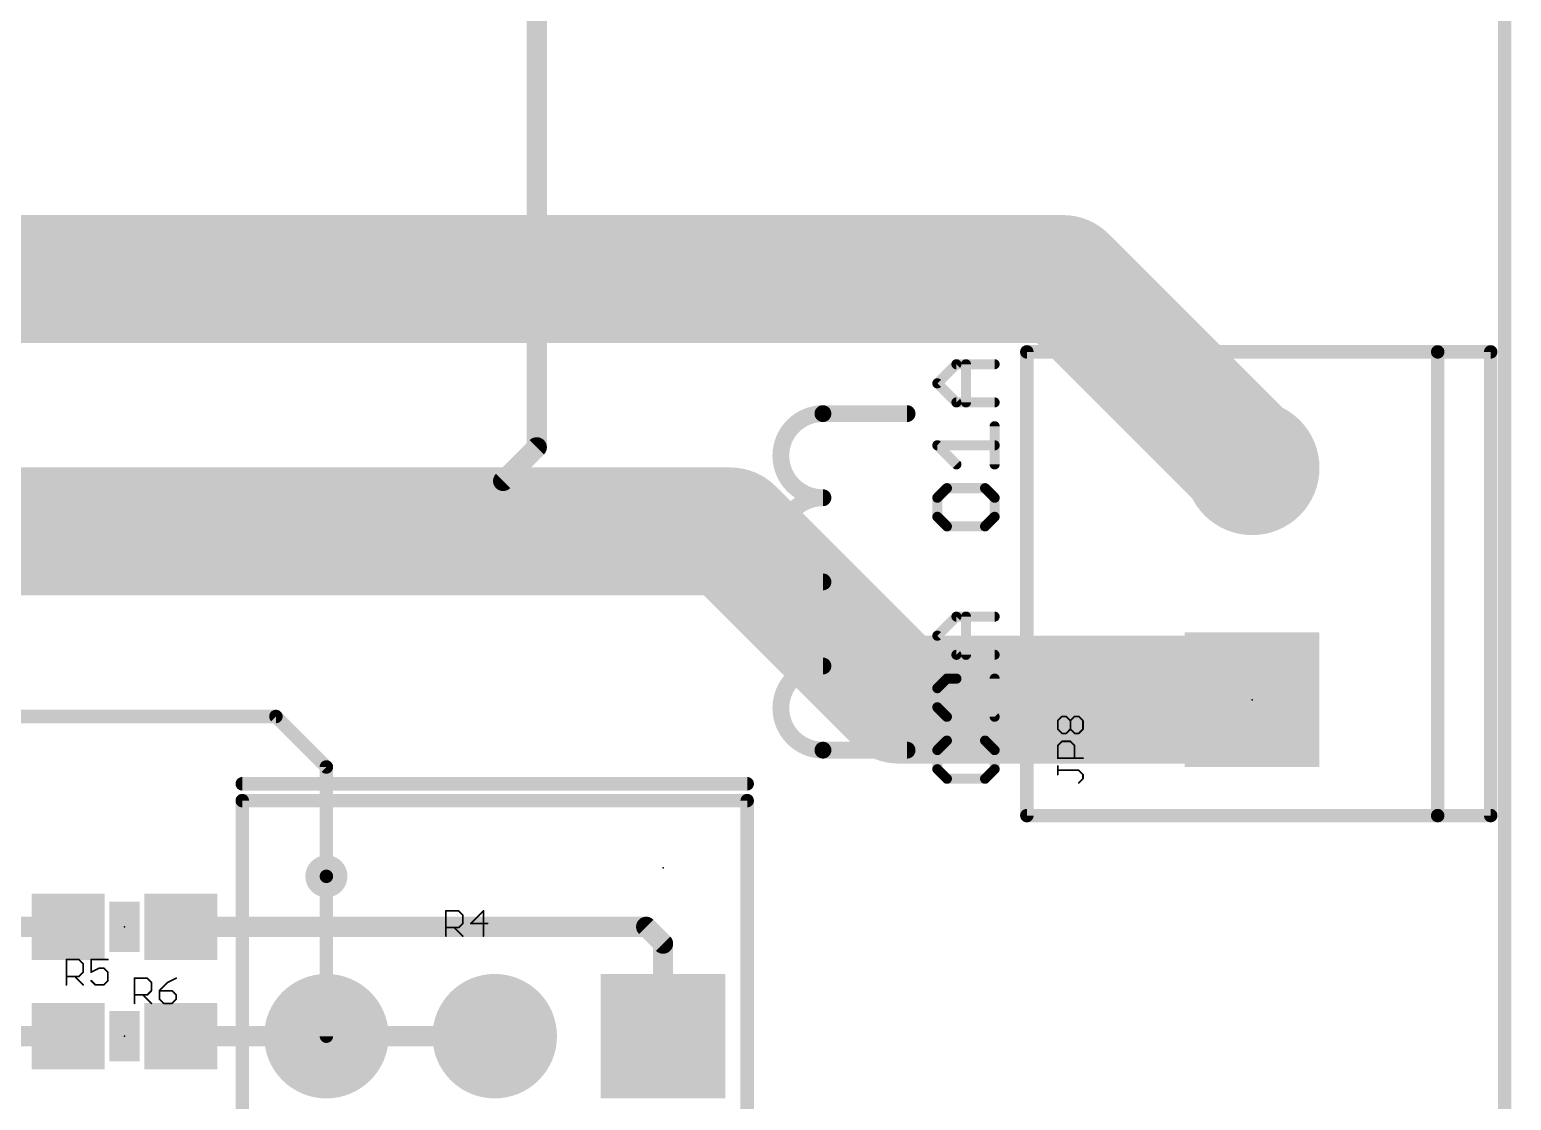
# Model space of a CAD drawing. Extents: x -0.1 to 74.4, y -25.4 to 49.6.
# Drawn here: x 51.4 to 73.76, y 13 to 29.16 of the extents above; entities that cross this region are included whole.
import ezdxf

# ---------------------------------------------------------------- set-up
doc = ezdxf.new("R2010")
doc.units = 0
for name, color, linetype in [('1', 12, 'CONTINUOUS'), ('15', 12, 'CONTINUOUS'), ('16', 132, 'CONTINUOUS'), ('17', 110, 'CONTINUOUS'), ('18', 110, 'CONTINUOUS'), ('2', 132, 'CONTINUOUS'), ('20', 53, 'CONTINUOUS'), ('21', 41, 'CONTINUOUS'), ('23', 53, 'CONTINUOUS'), ('25', 253, 'CONTINUOUS')]:
    doc.layers.add(name, color=color, linetype=linetype)

# ---------------------------------------------------------------- blocks, each defined once
blk = doc.blocks.new('SQUAREP')
blk.add_solid([(-0.5, -0.5), (0.5, -0.5), (-0.5, 0.5), (0.5, 0.5)])
blk = doc.blocks.new('ROUNDP')
at = {"const_width": 0.5}
blk.add_lwpolyline([(0, -0.25, 1), (0, 0.25, 1), (0, -0.25)], format="xyb", dxfattribs=at)
blk = doc.blocks.new('RECT')
blk.add_solid([(-0.5, -0.5), (0.5, -0.5), (-0.5, 0.5), (0.5, 0.5)])
blk = doc.blocks.new('ROUNDV')
at = {"const_width": 0.5}
blk.add_lwpolyline([(0, -0.25, 1), (0, 0.25, 1), (0, -0.25)], format="xyb", dxfattribs=at)

msp = doc.modelspace()

# ---------------------------------------------------------------- linework, layer by layer
at = {"layer": '1'}
for points, const_width in [([(39.37, 25.4), (67, 25.4)], 1.9304), ([(67, 25.4), (69.85, 22.55)], 1.9304), ([(61.976, 21.59), (43.434, 21.59)], 1.9304), ([(64.516, 19.05), (61.976, 21.59)], 1.9304), ([(69.85, 19.05), (64.516, 19.05)], 1.9304), ([(45.593, 18.796), (55.118, 18.796)], 0.2032), ([(55.118, 18.796), (55.88, 18.034)], 0.2032), ([(55.88, 18.034), (55.88, 16.383)], 0.2032), ([(50.673, 15.621), (51.982, 15.621)], 0.3048), ([(53.682, 15.621), (60.706, 15.621)], 0.3048), ([(60.706, 15.621), (60.96, 15.367)], 0.3048), ([(60.96, 15.367), (60.96, 13.97)], 0.3048), ([(51.982, 13.97), (51.054, 13.97)], 0.3048), ([(53.682, 13.97), (55.88, 13.97)], 0.3048), ([(58.42, 13.97), (55.88, 13.97)], 0.3048)]:
    msp.add_lwpolyline(points, dxfattribs=dict(at, const_width=const_width))
for points, const_width in [([(67.3412, 25.7412, 1), (66.6588, 25.0588)], 0.9652), ([(67, 24.9174, 1), (67, 25.8826)], 0.9652), ([(69.5088, 22.2088, 1), (70.1912, 22.8912)], 0.9652), ([(62.3172, 21.9312, 1), (61.6348, 21.2488)], 0.9652), ([(61.976, 21.1074, 1), (61.976, 22.0726)], 0.9652), ([(64.516, 19.5326, 1), (64.516, 18.5674)], 0.9652), ([(69.85, 18.5674, 1), (69.85, 19.5326)], 0.9652), ([(64.1748, 18.7088, 1), (64.8572, 19.3912)], 0.9652), ([(55.1539, 18.8319, 1), (55.0821, 18.7601)], 0.1016), ([(55.118, 18.7452, 1), (55.118, 18.8468)], 0.1016), ([(55.9308, 18.034, 1), (55.8292, 18.034)], 0.1016), ([(55.8441, 17.9981, 1), (55.9159, 18.0699)], 0.1016), ([(55.8292, 16.383, 1), (55.9308, 16.383)], 0.1016), ([(51.982, 15.5448, 1), (51.982, 15.6972)], 0.1524), ([(53.682, 15.6972, 1), (53.682, 15.5448)], 0.1524), ([(60.7599, 15.6749, 1), (60.6521, 15.5671)], 0.1524), ([(60.706, 15.5448, 1), (60.706, 15.6972)], 0.1524), ([(61.0362, 15.367, 1), (60.8838, 15.367)], 0.1524), ([(60.9061, 15.3131, 1), (61.0139, 15.4209)], 0.1524), ([(51.982, 13.8938, 1), (51.982, 14.0462)], 0.1524), ([(53.682, 14.0462, 1), (53.682, 13.8938)], 0.1524), ([(55.88, 14.0462, 1), (55.88, 13.8938)], 0.1524), ([(55.88, 13.8938, 1), (55.88, 14.0462)], 0.1524), ([(58.42, 13.8938, 1), (58.42, 14.0462)], 0.1524), ([(60.8838, 13.97, 1), (61.0362, 13.97)], 0.1524)]:
    msp.add_lwpolyline(points, format="xyb", dxfattribs=dict(at, const_width=const_width))
at = {"layer": '15', "const_width": 0.2032}
msp.add_lwpolyline([(73.66, 46.99), (73.66, 2.54)], dxfattribs=at)
at = {"layer": '16', "const_width": 0.2032}
for points in [[(73.66, 46.99), (73.66, 2.54)], [(55.88, 16.383), (55.88, 13.97)]]:
    msp.add_lwpolyline(points, dxfattribs=at)
at = {"layer": '16', "const_width": 0.1016}
for points in [[(55.9308, 16.383, 1), (55.8292, 16.383)], [(55.8292, 13.97, 1), (55.9308, 13.97)]]:
    msp.add_lwpolyline(points, format="xyb", dxfattribs=at)
at = {"layer": '2', "const_width": 0.3048}
for points in [[(59.055, 22.86), (59.055, 33.02)], [(58.547, 22.352), (59.055, 22.86)], [(45.847, 22.352), (58.547, 22.352)]]:
    msp.add_lwpolyline(points, dxfattribs=at)
at = {"layer": '2', "const_width": 0.1524}
for points in [[(58.9788, 22.86, 1), (59.1312, 22.86)], [(59.1089, 22.8061, 1), (59.0011, 22.9139)], [(58.4931, 22.4059, 1), (58.6009, 22.2981)], [(58.547, 22.2758, 1), (58.547, 22.4282)]]:
    msp.add_lwpolyline(points, format="xyb", dxfattribs=at)
at = {"layer": '20', "const_width": 0.2032}
msp.add_lwpolyline([(73.66, 2.54), (73.66, 46.99)], dxfattribs=at)
at = {"layer": '21'}
for points, const_width in [([(66.45, 17.3), (66.45, 24.3)], 0.2032), ([(66.45, 24.3), (72.65, 24.3)], 0.2032), ([(72.65, 24.3), (73.45, 24.3)], 0.2032), ([(72.65, 24.3), (72.65, 17.3)], 0.2032), ([(73.45, 24.3), (73.45, 17.3)], 0.2032), ([(65.0995, 23.8254), (65.3876, 24.1135)], 0.1524), ([(65.3876, 24.1135), (65.9638, 24.1135)], 0.1524), ([(65.5316, 23.5372), (65.5316, 24.1135)], 0.1524), ([(65.3876, 23.5372), (65.0995, 23.8254)], 0.1524), ([(64.643, 23.368), (63.373, 23.368)], 0.254), ([(65.9638, 23.5372), (65.3876, 23.5372)], 0.1524), ([(65.9638, 22.6017), (65.9638, 23.1779)], 0.1524), ([(65.3876, 22.6017), (65.0995, 22.8898)], 0.1524), ([(65.0995, 22.8898), (65.9638, 22.8898)], 0.1524), ([(65.2435, 22.2424), (65.0995, 22.0984)], 0.1524), ([(65.0995, 22.0984), (65.0995, 21.8103)], 0.1524), ([(65.8197, 22.2424), (65.2435, 22.2424)], 0.1524), ([(65.9638, 22.0984), (65.8197, 22.2424)], 0.1524), ([(65.9638, 21.8103), (65.9638, 22.0984)], 0.1524), ([(65.0995, 21.8103), (65.2435, 21.6662)], 0.1524), ([(65.2435, 21.6662), (65.8197, 21.6662)], 0.1524), ([(65.8197, 21.6662), (65.9638, 21.8103)], 0.1524), ([(65.0995, 20.0154), (65.3876, 20.3035)], 0.1524), ([(65.3876, 20.3035), (65.9638, 20.3035)], 0.1524), ([(65.5316, 19.7272), (65.5316, 20.3035)], 0.1524), ([(65.3876, 19.7272), (65.0995, 20.0154)], 0.1524), ([(65.9638, 19.7272), (65.3876, 19.7272)], 0.1524), ([(65.2435, 19.3679), (65.0995, 19.2239)], 0.1524), ([(65.0995, 19.2239), (65.0995, 18.9358)], 0.1524), ([(65.3876, 19.3679), (65.2435, 19.3679)], 0.1524), ([(65.9638, 18.7917), (65.3876, 19.3679)], 0.1524), ([(65.9638, 19.3679), (65.9638, 18.7917)], 0.1524), ([(65.0995, 18.9358), (65.2435, 18.7917)], 0.1524), ([(64.643, 18.288), (63.373, 18.288)], 0.254), ([(65.2435, 18.4324), (65.0995, 18.2884)], 0.1524), ([(65.0995, 18.2884), (65.0995, 18.0003)], 0.1524), ([(65.8197, 18.4324), (65.2435, 18.4324)], 0.1524), ([(65.9638, 18.2884), (65.8197, 18.4324)], 0.1524), ([(65.9638, 18.0003), (65.9638, 18.2884)], 0.1524), ([(65.0995, 18.0003), (65.2435, 17.8562)], 0.1524), ([(65.2435, 17.8562), (65.8197, 17.8562)], 0.1524), ([(65.8197, 17.8562), (65.9638, 18.0003)], 0.1524), ([(62.23, 17.78), (54.61, 17.78)], 0.2032), ([(62.23, 17.526), (54.61, 17.526)], 0.2032), ([(54.61, 17.526), (54.61, 10.414)], 0.2032), ([(62.23, 10.414), (62.23, 17.526)], 0.2032), ([(72.65, 17.3), (66.45, 17.3)], 0.2032), ([(73.45, 17.3), (72.65, 17.3)], 0.2032)]:
    msp.add_lwpolyline(points, dxfattribs=dict(at, const_width=const_width))
for points, const_width in [([(66.5008, 24.3, 1), (66.3992, 24.3)], 0.1016), ([(66.45, 24.3508, 1), (66.45, 24.2492)], 0.1016), ([(72.65, 24.3508, 1), (72.65, 24.2492)], 0.1016), ([(72.7008, 24.3, 1), (72.5992, 24.3)], 0.1016), ([(72.65, 24.2492, 1), (72.65, 24.3508)], 0.1016), ([(73.5008, 24.3, 1), (73.3992, 24.3)], 0.1016), ([(73.45, 24.2492, 1), (73.45, 24.3508)], 0.1016), ([(65.3876, 24.1516, 1), (65.3876, 24.0754)], 0.0762), ([(65.4145, 24.0865, 1), (65.3606, 24.1404)], 0.0762), ([(65.5697, 24.1135, 1), (65.4935, 24.1135)], 0.0762), ([(65.9638, 24.0754, 1), (65.9638, 24.1516)], 0.0762), ([(65.1264, 23.8523, 1), (65.0725, 23.7984)], 0.0762), ([(65.0725, 23.8523, 1), (65.1264, 23.7984)], 0.0762), ([(63.373, 23.368, 1), (63.373, 22.098)], 0.254), ([(63.373, 23.4315, 1), (63.373, 23.3045)], 0.127), ([(63.373, 23.3045, 1), (63.373, 23.4315)], 0.127), ([(64.643, 23.3045, 1), (64.643, 23.4315)], 0.127), ([(65.3876, 23.5753, 1), (65.3876, 23.4991)], 0.0762), ([(65.3606, 23.5103, 1), (65.4145, 23.5642)], 0.0762), ([(65.4935, 23.5372, 1), (65.5697, 23.5372)], 0.0762), ([(65.9638, 23.4991, 1), (65.9638, 23.5753)], 0.0762), ([(66.0019, 23.1779, 1), (65.9257, 23.1779)], 0.0762), ([(65.1264, 22.9168, 1), (65.0725, 22.8629)], 0.0762), ([(65.0995, 22.9279, 1), (65.0995, 22.8517)], 0.0762), ([(65.9638, 22.8517, 1), (65.9638, 22.9279)], 0.0762), ([(65.3606, 22.5748, 1), (65.4145, 22.6287)], 0.0762), ([(65.9257, 22.6017, 1), (66.0019, 22.6017)], 0.0762), ([(63.373, 22.098, 1), (63.373, 20.828)], 0.254), ([(63.373, 22.0345, 1), (63.373, 22.1615)], 0.127), ([(63.373, 22.0345, 1), (63.373, 22.1615)], 0.127), ([(65.0725, 22.1253, 1), (65.1264, 22.0714)], 0.0762), ([(65.1376, 22.0984, 1), (65.0614, 22.0984)], 0.0762), ([(65.2435, 22.2805, 1), (65.2435, 22.2043)], 0.0762), ([(65.2705, 22.2155, 1), (65.2166, 22.2694)], 0.0762), ([(65.8467, 22.2694, 1), (65.7928, 22.2155)], 0.0762), ([(65.8197, 22.2043, 1), (65.8197, 22.2805)], 0.0762), ([(66.0019, 22.0984, 1), (65.9257, 22.0984)], 0.0762), ([(65.9369, 22.0714, 1), (65.9907, 22.1253)], 0.0762), ([(65.1264, 21.8372, 1), (65.0725, 21.7833)], 0.0762), ([(65.0614, 21.8103, 1), (65.1376, 21.8103)], 0.0762), ([(65.2435, 21.7043, 1), (65.2435, 21.6281)], 0.0762), ([(65.2166, 21.6393, 1), (65.2705, 21.6931)], 0.0762), ([(65.7928, 21.6931, 1), (65.8467, 21.6393)], 0.0762), ([(65.8197, 21.6281, 1), (65.8197, 21.7043)], 0.0762), ([(65.9257, 21.8103, 1), (66.0019, 21.8103)], 0.0762), ([(65.9907, 21.7833, 1), (65.9369, 21.8372)], 0.0762), ([(63.373, 20.828, 1), (63.373, 19.558)], 0.254), ([(63.373, 20.7645, 1), (63.373, 20.8915)], 0.127), ([(63.373, 20.7645, 1), (63.373, 20.8915)], 0.127), ([(65.3876, 20.3416, 1), (65.3876, 20.2654)], 0.0762), ([(65.4145, 20.2765, 1), (65.3606, 20.3304)], 0.0762), ([(65.5697, 20.3035, 1), (65.4935, 20.3035)], 0.0762), ([(65.9638, 20.2654, 1), (65.9638, 20.3416)], 0.0762), ([(65.1264, 20.0423, 1), (65.0725, 19.9884)], 0.0762), ([(65.0725, 20.0423, 1), (65.1264, 19.9884)], 0.0762), ([(63.373, 19.558, 1), (63.373, 18.288)], 0.254), ([(63.373, 19.4945, 1), (63.373, 19.6215)], 0.127), ([(63.373, 19.4945, 1), (63.373, 19.6215)], 0.127), ([(65.3876, 19.7653, 1), (65.3876, 19.6891)], 0.0762), ([(65.3606, 19.7003, 1), (65.4145, 19.7542)], 0.0762), ([(65.4935, 19.7272, 1), (65.5697, 19.7272)], 0.0762), ([(65.9638, 19.6891, 1), (65.9638, 19.7653)], 0.0762), ([(65.0725, 19.2508, 1), (65.1264, 19.1969)], 0.0762), ([(65.1376, 19.2239, 1), (65.0614, 19.2239)], 0.0762), ([(65.2435, 19.406, 1), (65.2435, 19.3298)], 0.0762), ([(65.2705, 19.341, 1), (65.2166, 19.3949)], 0.0762), ([(65.4145, 19.3949, 1), (65.3606, 19.341)], 0.0762), ([(65.3876, 19.3298, 1), (65.3876, 19.406)], 0.0762), ([(66.0019, 19.3679, 1), (65.9257, 19.3679)], 0.0762), ([(65.1264, 18.9627, 1), (65.0725, 18.9088)], 0.0762), ([(65.0614, 18.9358, 1), (65.1376, 18.9358)], 0.0762), ([(65.2166, 18.7648, 1), (65.2705, 18.8187)], 0.0762), ([(65.9257, 18.7917, 1), (66.0019, 18.7917)], 0.0762), ([(65.9369, 18.7648, 1), (65.9907, 18.8187)], 0.0762), ([(63.373, 18.3515, 1), (63.373, 18.2245)], 0.127), ([(63.373, 18.2245, 1), (63.373, 18.3515)], 0.127), ([(64.643, 18.2245, 1), (64.643, 18.3515)], 0.127), ([(65.0725, 18.3153, 1), (65.1264, 18.2614)], 0.0762), ([(65.1376, 18.2884, 1), (65.0614, 18.2884)], 0.0762), ([(65.2435, 18.4705, 1), (65.2435, 18.3943)], 0.0762), ([(65.2705, 18.4055, 1), (65.2166, 18.4594)], 0.0762), ([(65.8467, 18.4594, 1), (65.7928, 18.4055)], 0.0762), ([(65.8197, 18.3943, 1), (65.8197, 18.4705)], 0.0762), ([(66.0019, 18.2884, 1), (65.9257, 18.2884)], 0.0762), ([(65.9369, 18.2614, 1), (65.9907, 18.3153)], 0.0762), ([(65.1264, 18.0272, 1), (65.0725, 17.9733)], 0.0762), ([(65.0614, 18.0003, 1), (65.1376, 18.0003)], 0.0762), ([(65.2435, 17.8943, 1), (65.2435, 17.8181)], 0.0762), ([(65.2166, 17.8293, 1), (65.2705, 17.8831)], 0.0762), ([(65.7928, 17.8831, 1), (65.8467, 17.8293)], 0.0762), ([(65.8197, 17.8181, 1), (65.8197, 17.8943)], 0.0762), ([(65.9257, 18.0003, 1), (66.0019, 18.0003)], 0.0762), ([(65.9907, 17.9733, 1), (65.9369, 18.0272)], 0.0762), ([(54.61, 17.8308, 1), (54.61, 17.7292)], 0.1016), ([(62.23, 17.7292, 1), (62.23, 17.8308)], 0.1016), ([(54.61, 17.5768, 1), (54.61, 17.4752)], 0.1016), ([(54.6608, 17.526, 1), (54.5592, 17.526)], 0.1016), ([(62.2808, 17.526, 1), (62.1792, 17.526)], 0.1016), ([(62.23, 17.4752, 1), (62.23, 17.5768)], 0.1016), ([(66.45, 17.3508, 1), (66.45, 17.2492)], 0.1016), ([(66.3992, 17.3, 1), (66.5008, 17.3)], 0.1016), ([(72.65, 17.3508, 1), (72.65, 17.2492)], 0.1016), ([(72.5992, 17.3, 1), (72.7008, 17.3)], 0.1016), ([(72.65, 17.2492, 1), (72.65, 17.3508)], 0.1016), ([(73.3992, 17.3, 1), (73.5008, 17.3)], 0.1016), ([(73.45, 17.2492, 1), (73.45, 17.3508)], 0.1016)]:
    msp.add_lwpolyline(points, format="xyb", dxfattribs=dict(at, const_width=const_width))
at = {"layer": '23'}
for p in [(69.85, 19.05), (60.96, 16.51), (52.832, 15.621), (52.832, 13.97)]:
    msp.add_point(p, dxfattribs=at)
at = {"layer": '25', "const_width": 0.0254}
for points in [[(66.916, 18.7318), (66.9795, 18.7953)], [(66.9795, 18.7953), (67.0431, 18.7953)], [(67.0431, 18.7953), (67.1066, 18.7318)], [(67.1066, 18.7318), (67.1702, 18.7953)], [(67.1702, 18.7953), (67.2337, 18.7953)], [(67.2337, 18.7953), (67.2973, 18.7318)], [(66.916, 18.6047), (66.916, 18.7318)], [(66.9795, 18.5411), (66.916, 18.6047)], [(67.1066, 18.6047), (67.0431, 18.5411)], [(67.1066, 18.6047), (67.1066, 18.7318)], [(67.1702, 18.5411), (67.1066, 18.6047)], [(67.2973, 18.6047), (67.2337, 18.5411)], [(67.2973, 18.7318), (67.2973, 18.6047)], [(66.916, 18.3576), (66.9795, 18.4211)], [(66.916, 18.1669), (66.916, 18.3576)], [(67.0431, 18.5411), (66.9795, 18.5411)], [(66.9795, 18.4211), (67.1066, 18.4211)], [(67.1066, 18.4211), (67.1702, 18.3576)], [(67.2337, 18.5411), (67.1702, 18.5411)], [(67.1702, 18.3576), (67.1702, 18.1669)], [(67.2973, 18.1669), (66.916, 18.1669)], [(66.916, 17.9198), (66.916, 18.0469)], [(67.2337, 17.9834), (66.916, 17.9834)], [(67.2973, 17.9198), (67.2337, 17.9834)], [(67.2973, 17.8563), (67.2973, 17.9198)], [(67.2337, 17.7927), (67.2973, 17.8563)], [(57.6843, 15.4813), (57.6843, 15.8626)], [(57.6843, 15.8626), (57.8749, 15.8626)], [(57.8749, 15.8626), (57.9385, 15.7991)], [(57.9385, 15.672), (57.8749, 15.6084)], [(57.9385, 15.7991), (57.9385, 15.672)], [(58.2492, 15.8626), (58.0585, 15.672)], [(58.0585, 15.672), (58.3127, 15.672)], [(58.2492, 15.4813), (58.2492, 15.8626)], [(57.8749, 15.6084), (57.6843, 15.6084)], [(57.8114, 15.6084), (57.9385, 15.4813)], [(51.9557, 14.7447), (51.9557, 15.126)], [(51.9557, 15.126), (52.1464, 15.126)], [(52.1464, 15.126), (52.2099, 15.0625)], [(52.2099, 15.0625), (52.2099, 14.9354)], [(52.5841, 15.126), (52.3299, 15.126)], [(52.3299, 15.126), (52.3299, 14.9354)], [(52.3299, 14.9354), (52.457, 14.9989)], [(52.457, 14.9989), (52.5206, 14.9989)], [(52.5206, 14.9989), (52.5841, 14.9354)], [(52.1464, 14.8718), (51.9557, 14.8718)], [(52.0828, 14.8718), (52.2099, 14.7447)], [(52.2099, 14.9354), (52.1464, 14.8718)], [(52.3935, 14.7447), (52.3299, 14.8083)], [(52.5841, 14.8083), (52.5206, 14.7447)], [(52.5841, 14.9354), (52.5841, 14.8083)], [(52.9853, 14.4653), (52.9853, 14.8466)], [(52.9853, 14.8466), (53.1759, 14.8466)], [(53.1759, 14.8466), (53.2395, 14.7831)], [(53.2395, 14.7831), (53.2395, 14.656)], [(53.4866, 14.7831), (53.3595, 14.656)], [(53.6137, 14.8466), (53.4866, 14.7831)], [(52.5206, 14.7447), (52.3935, 14.7447)], [(53.1759, 14.5924), (52.9853, 14.5924)], [(53.1124, 14.5924), (53.2395, 14.4653)], [(53.2395, 14.656), (53.1759, 14.5924)], [(53.3595, 14.656), (53.3595, 14.5289)], [(53.5502, 14.656), (53.3595, 14.656)], [(53.3595, 14.5289), (53.423, 14.4653)], [(53.6137, 14.5924), (53.5502, 14.656)], [(53.5502, 14.4653), (53.6137, 14.5289)], [(53.6137, 14.5289), (53.6137, 14.5924)], [(53.423, 14.4653), (53.5502, 14.4653)]]:
    msp.add_lwpolyline(points, dxfattribs=at)
at = {"layer": '25', "const_width": 0.0127}
for points in [[(66.9795, 18.8017, 1), (66.9795, 18.789)], [(66.984, 18.7908, 1), (66.975, 18.7998)], [(67.0476, 18.7998, 1), (67.0386, 18.7908)], [(67.0431, 18.789, 1), (67.0431, 18.8017)], [(67.1702, 18.8017, 1), (67.1702, 18.789)], [(67.1747, 18.7908, 1), (67.1657, 18.7998)], [(67.2382, 18.7998, 1), (67.2293, 18.7908)], [(67.2337, 18.789, 1), (67.2337, 18.8017)], [(66.9223, 18.7318, 1), (66.9096, 18.7318)], [(66.9115, 18.7363, 1), (66.9205, 18.7273)], [(66.9205, 18.6092, 1), (66.9115, 18.6002)], [(66.9096, 18.6047, 1), (66.9223, 18.6047)], [(67.1021, 18.7363, 1), (67.1111, 18.7273)], [(67.1111, 18.6092, 1), (67.1021, 18.6002)], [(67.113, 18.7318, 1), (67.1003, 18.7318)], [(67.1003, 18.6047, 1), (67.113, 18.6047)], [(67.1021, 18.7273, 1), (67.1111, 18.7363)], [(67.1111, 18.6002, 1), (67.1021, 18.6092)], [(67.3037, 18.7318, 1), (67.291, 18.7318)], [(67.291, 18.6047, 1), (67.3037, 18.6047)], [(67.2928, 18.7273, 1), (67.3018, 18.7363)], [(67.3018, 18.6002, 1), (67.2928, 18.6092)], [(66.9223, 18.3576, 1), (66.9096, 18.3576)], [(66.9115, 18.3621, 1), (66.9205, 18.3531)], [(66.9795, 18.5475, 1), (66.9795, 18.5348)], [(66.9795, 18.4275, 1), (66.9795, 18.4148)], [(66.975, 18.5366, 1), (66.984, 18.5456)], [(66.984, 18.4166, 1), (66.975, 18.4256)], [(67.0386, 18.5456, 1), (67.0476, 18.5366)], [(67.0431, 18.5348, 1), (67.0431, 18.5475)], [(67.1111, 18.4256, 1), (67.1021, 18.4166)], [(67.1066, 18.4148, 1), (67.1066, 18.4275)], [(67.1702, 18.5475, 1), (67.1702, 18.5348)], [(67.1765, 18.3576, 1), (67.1638, 18.3576)], [(67.1657, 18.5366, 1), (67.1747, 18.5456)], [(67.1657, 18.3531, 1), (67.1747, 18.3621)], [(67.2293, 18.5456, 1), (67.2382, 18.5366)], [(67.2337, 18.5348, 1), (67.2337, 18.5475)], [(66.916, 18.1733, 1), (66.916, 18.1606)], [(66.9096, 18.1669, 1), (66.9223, 18.1669)], [(67.1638, 18.1669, 1), (67.1765, 18.1669)], [(67.2973, 18.1606, 1), (67.2973, 18.1733)], [(66.9223, 18.0469, 1), (66.9096, 18.0469)], [(66.916, 17.9897, 1), (66.916, 17.977)], [(66.9096, 17.9198, 1), (66.9223, 17.9198)], [(67.2382, 17.9879, 1), (67.2293, 17.9789)], [(67.2337, 17.977, 1), (67.2337, 17.9897)], [(67.3037, 17.9198, 1), (67.291, 17.9198)], [(67.2928, 17.9153, 1), (67.3018, 17.9243)], [(67.2293, 17.7972, 1), (67.2382, 17.7882)], [(67.291, 17.8563, 1), (67.3037, 17.8563)], [(67.3018, 17.8518, 1), (67.2928, 17.8607)], [(57.6906, 15.8626, 1), (57.6779, 15.8626)], [(57.6843, 15.869, 1), (57.6843, 15.8563)], [(57.8794, 15.8671, 1), (57.8705, 15.8581)], [(57.8749, 15.8563, 1), (57.8749, 15.869)], [(57.9449, 15.7991, 1), (57.9322, 15.7991)], [(57.9322, 15.672, 1), (57.9449, 15.672)], [(57.934, 15.7946, 1), (57.943, 15.8036)], [(57.943, 15.6675, 1), (57.934, 15.6765)], [(58.0585, 15.6783, 1), (58.0585, 15.6656)], [(58.054, 15.6765, 1), (58.063, 15.6675)], [(58.2555, 15.8626, 1), (58.2428, 15.8626)], [(58.2536, 15.8581, 1), (58.2447, 15.8671)], [(58.3127, 15.6656, 1), (58.3127, 15.6783)], [(57.6843, 15.6148, 1), (57.6843, 15.6021)], [(57.6779, 15.4813, 1), (57.6906, 15.4813)], [(57.8159, 15.6129, 1), (57.8069, 15.6039)], [(57.8705, 15.6129, 1), (57.8794, 15.6039)], [(57.8749, 15.6021, 1), (57.8749, 15.6148)], [(57.934, 15.4768, 1), (57.943, 15.4858)], [(58.2428, 15.4813, 1), (58.2555, 15.4813)], [(51.962, 15.126, 1), (51.9494, 15.126)], [(51.9557, 15.1324, 1), (51.9557, 15.1197)], [(52.1509, 15.1305, 1), (52.1419, 15.1215)], [(52.1464, 15.1197, 1), (52.1464, 15.1324)], [(52.2163, 15.0625, 1), (52.2036, 15.0625)], [(52.2054, 15.058, 1), (52.2144, 15.067)], [(52.3299, 15.1324, 1), (52.3299, 15.1197)], [(52.3363, 15.126, 1), (52.3236, 15.126)], [(52.457, 15.0053, 1), (52.457, 14.9926)], [(52.4599, 14.9932, 1), (52.4542, 15.0046)], [(52.5251, 15.0034, 1), (52.5161, 14.9944)], [(52.5206, 14.9926, 1), (52.5206, 15.0053)], [(52.5841, 15.1197, 1), (52.5841, 15.1324)], [(51.9557, 14.8782, 1), (51.9557, 14.8655)], [(52.0873, 14.8763, 1), (52.0783, 14.8673)], [(52.1419, 14.8763, 1), (52.1509, 14.8673)], [(52.1464, 14.8655, 1), (52.1464, 14.8782)], [(52.2036, 14.9354, 1), (52.2163, 14.9354)], [(52.2144, 14.9309, 1), (52.2054, 14.9399)], [(52.3271, 14.941, 1), (52.3327, 14.9297)], [(52.3344, 14.8127, 1), (52.3254, 14.8038)], [(52.3236, 14.9354, 1), (52.3363, 14.9354)], [(52.5905, 14.9354, 1), (52.5778, 14.9354)], [(52.5778, 14.8083, 1), (52.5905, 14.8083)], [(52.5796, 14.9309, 1), (52.5886, 14.9399)], [(52.5886, 14.8038, 1), (52.5796, 14.8127)], [(52.9853, 14.853, 1), (52.9853, 14.8403)], [(52.9916, 14.8466, 1), (52.9789, 14.8466)], [(53.1804, 14.8511, 1), (53.1715, 14.8421)], [(53.1759, 14.8403, 1), (53.1759, 14.853)], [(53.2458, 14.7831, 1), (53.2332, 14.7831)], [(53.235, 14.7786, 1), (53.244, 14.7876)], [(53.4838, 14.7887, 1), (53.4894, 14.7774)], [(53.4911, 14.7786, 1), (53.4821, 14.7876)], [(53.6165, 14.8409, 1), (53.6109, 14.8523)], [(51.9494, 14.7447, 1), (51.962, 14.7447)], [(52.2054, 14.7402, 1), (52.2144, 14.7492)], [(52.3935, 14.751, 1), (52.3935, 14.7384)], [(52.389, 14.7402, 1), (52.3979, 14.7492)], [(52.5161, 14.7492, 1), (52.5251, 14.7402)], [(52.5206, 14.7384, 1), (52.5206, 14.751)], [(52.9853, 14.5988, 1), (52.9853, 14.5861)], [(53.1169, 14.5969, 1), (53.1079, 14.5879)], [(53.1715, 14.5969, 1), (53.1804, 14.5879)], [(53.1759, 14.5861, 1), (53.1759, 14.5988)], [(53.2332, 14.656, 1), (53.2458, 14.656)], [(53.244, 14.6515, 1), (53.235, 14.6605)], [(53.3658, 14.656, 1), (53.3531, 14.656)], [(53.3595, 14.6623, 1), (53.3595, 14.6496)], [(53.355, 14.6605, 1), (53.364, 14.6515)], [(53.364, 14.5333, 1), (53.355, 14.5244)], [(53.3531, 14.5289, 1), (53.3658, 14.5289)], [(53.5546, 14.6605, 1), (53.5457, 14.6515)], [(53.5502, 14.6496, 1), (53.5502, 14.6623)], [(53.6201, 14.5924, 1), (53.6074, 14.5924)], [(53.6074, 14.5289, 1), (53.6201, 14.5289)], [(53.6092, 14.5879, 1), (53.6182, 14.5969)], [(53.6182, 14.5244, 1), (53.6092, 14.5333)], [(52.9789, 14.4653, 1), (52.9916, 14.4653)], [(53.235, 14.4608, 1), (53.244, 14.4698)], [(53.423, 14.4717, 1), (53.423, 14.459)], [(53.4186, 14.4608, 1), (53.4275, 14.4698)], [(53.5457, 14.4698, 1), (53.5546, 14.4608)], [(53.5502, 14.459, 1), (53.5502, 14.4717)]]:
    msp.add_lwpolyline(points, format="xyb", dxfattribs=at)

# ---------------------------------------------------------------- block references
at = {"layer": '1', "xscale": 1.1, "rotation": 180}
for p in [(51.982, 15.621), (53.682, 15.621)]:
    msp.add_blockref('RECT', p, dxfattribs=at)
at = {"layer": '1', "xscale": 1.1}
for p in [(51.982, 13.97), (53.682, 13.97)]:
    msp.add_blockref('RECT', p, dxfattribs=at)
at = {"layer": '17'}
for name, p, xscale, yscale, rotation in [('ROUNDP', (69.85, 22.55), 2.032, 2.032, 90), ('ROUNDP', (69.85, 22.55), 2.032, 2.032, 90), ('ROUNDP', (69.85, 22.55), 1.8, 1.8, 90), ('ROUNDP', (69.85, 22.55), 1.8, 1.8, 90), ('SQUAREP', (69.85, 19.05), 2.032, 2.032, 90), ('SQUAREP', (69.85, 19.05), 2.032, 2.032, 90), ('ROUNDP', (69.85, 19.05), 1.8, 1.8, 90), ('ROUNDP', (69.85, 19.05), 1.8, 1.8, 90), ('ROUNDP', (55.88, 13.97), 1.8796, 1.8796, 180), ('ROUNDP', (55.88, 13.97), 1.8796, 1.8796, 180), ('ROUNDP', (58.42, 13.97), 1.8796, 1.8796, 180), ('ROUNDP', (58.42, 13.97), 1.8796, 1.8796, 180), ('SQUAREP', (60.96, 13.97), 1.8796, 1.8796, 180), ('SQUAREP', (60.96, 13.97), 1.8796, 1.8796, 180), ('ROUNDP', (55.88, 13.97), 1.524, 1.524, 180), ('ROUNDP', (55.88, 13.97), 1.524, 1.524, 180), ('ROUNDP', (58.42, 13.97), 1.524, 1.524, 180), ('ROUNDP', (58.42, 13.97), 1.524, 1.524, 180), ('ROUNDP', (60.96, 13.97), 1.524, 1.524, 180), ('ROUNDP', (60.96, 13.97), 1.524, 1.524, 180)]:
    msp.add_blockref(name, p, dxfattribs=dict(at, xscale=xscale, yscale=yscale, rotation=rotation))
at = {"layer": '18', "xscale": 0.635, "yscale": 0.635}
msp.add_blockref('ROUNDV', (55.88, 16.383), dxfattribs=at)
msp.add_blockref('ROUNDV', (55.88, 16.383), dxfattribs=at)
at = {"layer": '21', "xscale": 0.4572, "yscale": 0.762, "rotation": 180}
msp.add_blockref('RECT', (52.832, 15.621), dxfattribs=at)
at = {"layer": '21', "xscale": 0.4572, "yscale": 0.762}
msp.add_blockref('RECT', (52.832, 13.97), dxfattribs=at)

doc.saveas('drawing.dxf')
